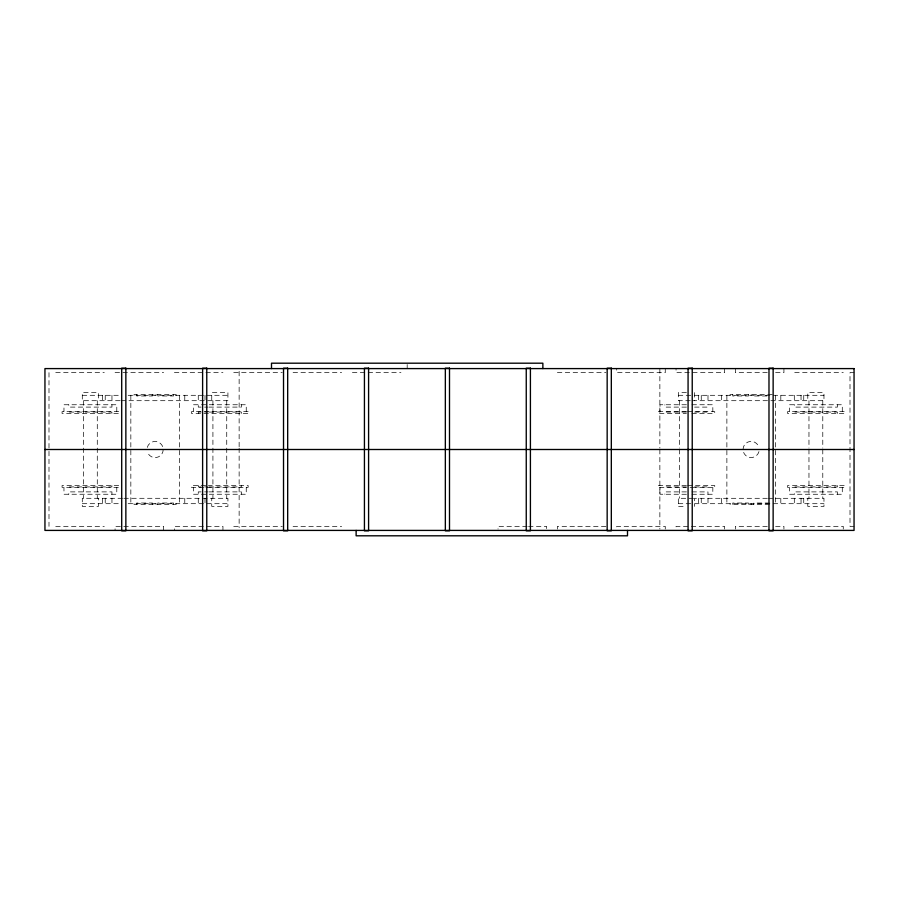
<?xml version="1.0" encoding="UTF-8"?>
<svg xmlns="http://www.w3.org/2000/svg" width="899" height="899" viewBox="0 0 899 899"><rect width="100%" height="100%" fill="white"/><g stroke="black" fill="none" stroke-linecap="round" stroke-linejoin="round"><path stroke-width="0.67" stroke-dasharray="4.5 3.37" d="M55.738 372.636L104.284 372.636M115.072 372.636L163.618 372.636M174.406 372.636L222.952 372.636M233.74 372.636L282.286 372.636M293.074 372.636L341.62 372.636M352.408 372.636L400.954 372.636M557.38 372.636L605.926 372.636M767.285 372.636L735.382 372.636L735.382 368.59M775.601 372.636L783.928 372.636L783.928 368.59M794.716 372.636L843.262 372.636M854.05 372.636L850.005 372.636L850.005 526.365L854.05 526.365M686.42 392.616L678.329 392.616L678.329 400.696L691.297 400.707M772.252 394.639L730.033 394.639L730.033 395.302M82.292 395.302L120.095 395.302M128.141 395.302L227.919 395.302M678.329 395.302L693.725 395.302M694.511 395.302L823.967 395.302M766.937 395.987L753.845 395.987L753.845 394.639M120.05 400.696L82.292 400.696L82.292 392.616L98.474 392.616L98.474 400.696M121.129 400.696L227.919 400.696L227.919 392.616L211.748 392.616L211.748 400.696M692.196 400.696L823.967 400.696L823.967 392.616L807.785 392.616L807.785 400.696M686.42 404.752L660.001 404.752L660.001 411.663M691.994 404.752L712.828 404.752L712.828 411.663M201.162 407.101L198.274 407.101L198.274 404.752M204.59 407.101L207.939 407.101M209.051 407.101L241.393 407.101L241.393 404.752M686.42 407.112L664.855 407.112L664.855 404.752M694.59 407.112L707.974 407.112L707.974 404.752M686.42 411.663L658.102 411.663L658.102 413.428L686.42 413.428M687.634 411.663L714.739 411.663L714.739 413.428L690.084 413.428M201.196 412.079L198.319 412.079L198.319 413.428M204.624 412.079L207.961 412.079M209.074 412.079L241.348 412.079L241.348 413.428M686.42 412.079L664.9 412.079L664.9 413.428M694.579 412.079L707.929 412.079L707.929 413.428M205.669 485.572L191.509 485.572L191.509 487.337L248.146 487.337L248.146 485.572L208.411 485.572M686.42 485.572L658.102 485.572L658.102 487.348L686.42 487.348M687.634 485.572L714.739 485.572L714.739 487.348L694.522 487.348M201.196 486.921L198.319 486.921L198.319 485.572M204.624 486.921L207.961 486.921M209.074 486.921L241.348 486.921L241.348 485.572M686.42 486.921L664.9 486.921L664.9 485.572M694.579 486.921L707.929 486.921L707.929 485.572M690.084 487.348L693.747 487.348M201.162 491.888L198.274 491.888L198.274 494.248M204.59 491.888L207.939 491.888M209.051 491.888L241.393 491.888L241.393 494.248M686.42 491.899L664.855 491.899L664.855 494.248M691.994 491.899L707.974 491.899L707.974 494.259M686.42 494.259L660.001 494.248L660.001 487.348M691.994 494.259L712.828 494.259L712.828 487.348M122.511 498.293L82.292 498.293L82.292 506.384L98.474 506.384L98.474 498.293M123.893 498.293L227.919 498.304L227.919 506.384L211.748 506.384L211.748 498.293M693.579 498.304L678.329 498.304L678.329 506.384L686.42 506.384M767.33 498.304L694.511 498.304L694.511 506.384M768.476 498.304L772.646 498.304M775.421 498.304L823.967 498.304L823.967 506.384L807.785 506.384L807.785 498.304M769.555 503.013L753.845 503.013L753.845 504.373M82.292 503.687L120.095 503.687M128.141 503.687L227.919 503.687M678.329 503.698L693.725 503.698M694.511 503.698L823.967 503.698M769.611 504.373L730.033 504.373L730.033 503.698M55.738 526.365L104.284 526.365M233.74 526.365L282.286 526.365M293.074 526.365L341.62 526.365M527.174 526.365L498.046 526.365L498.046 529.062M528.556 526.365L546.592 526.365L546.592 529.062M605.926 526.365L557.38 526.365L557.38 529.062M767.285 526.365L735.382 526.365L735.382 529.062M775.601 526.365L783.928 526.365L783.928 529.062M843.262 529.062L843.262 526.365L794.716 526.365L794.716 529.062M842.284 411.663L842.284 404.752L789.457 404.752L789.457 411.663M842.284 487.348L842.284 494.259L789.457 494.259L789.457 487.348M837.43 404.752L837.43 407.112L794.311 407.112L794.311 404.752M837.385 413.428L837.385 412.079L794.356 412.079L794.356 413.428M837.385 485.572L837.385 486.921L794.356 486.921L794.356 485.572M837.43 494.259L837.43 491.899L794.311 491.899L794.311 494.259M822.787 400.707L822.787 448.107M822.787 449.5L822.787 498.304M808.965 400.707L808.965 448.107M808.965 449.5L808.965 498.304M803.74 395.302L803.74 400.696M803.74 498.304L803.74 503.698M801.043 395.302L801.043 400.696M801.043 498.304L801.043 503.698M794.3 395.302L794.3 400.696M794.3 498.304L794.3 503.698M780.815 395.302L780.815 400.696M780.815 498.304L780.815 503.698M775.421 395.302L775.421 503.698M751.148 394.639L751.148 395.302M751.148 503.698L751.148 504.373M748.451 394.639L748.451 395.987L732.73 395.987L732.73 394.639M748.451 504.373L748.451 503.013L732.73 503.013L732.73 504.373M726.875 395.302L726.875 503.698M724.594 368.59L724.594 372.636L676.048 372.636L676.048 368.59M724.594 529.062L724.594 526.365L676.048 526.365L676.048 529.062M721.481 395.302L721.481 400.696M721.481 498.304L721.481 503.698M707.996 395.302L707.996 400.696M707.996 498.304L707.996 503.698M701.254 395.302L701.254 400.696M701.254 498.304L701.254 503.698M698.557 395.302L698.557 400.696M698.557 498.304L698.557 503.698M694.511 392.616L694.511 400.696M679.509 400.707L679.509 448.107M679.509 449.5L679.509 498.304M665.26 368.59L665.26 372.636L616.714 372.636L616.714 368.59M665.26 529.062L665.26 526.365L616.714 526.365L616.714 529.062M659.866 368.59L659.866 448.107M659.866 449.5L659.866 529.062M407.18 364.544L407.18 368.59M246.247 411.652L246.247 404.752L193.42 404.752L193.42 411.652M246.247 487.337L246.247 494.248L193.42 494.248L193.42 487.337M239.134 371.377L239.134 446.713M239.134 448.107L239.134 527.623M226.739 400.696L226.739 446.713M226.739 448.107L226.739 498.304M222.952 530.41L222.952 526.365L174.406 526.365L174.406 530.41M212.917 400.696L212.917 446.713M212.917 448.107L212.917 498.293M205.006 395.302L205.006 400.696M205.006 498.293L205.006 503.687M198.263 395.302L198.263 400.696M198.263 498.293L198.263 503.687M184.778 395.302L184.778 400.696M184.778 498.293L184.778 503.687M179.384 395.302L179.384 503.687M176.215 395.302L176.215 394.627L133.996 394.627L133.996 395.302M176.215 503.687L176.215 504.361L133.996 504.361L133.996 503.687M173.518 394.627L173.518 395.976L157.808 395.976L157.808 394.627M173.518 504.361L173.518 503.013L157.808 503.013L157.808 504.361M163.618 530.41L163.618 526.365L115.072 526.365L115.072 530.41M155.111 394.627L155.111 395.302M155.111 503.687L155.111 504.361M152.414 394.627L152.414 395.976L136.693 395.976L136.693 394.627M152.414 504.361L152.414 503.013L136.693 503.013L136.693 504.361M130.838 395.302L130.838 503.687M116.791 411.652L116.791 404.752L63.964 404.752L63.964 411.652M116.791 487.337L116.791 494.248L63.964 494.248L63.964 487.337M111.959 395.302L111.959 400.696M111.937 404.752L111.937 407.101L68.818 407.101L68.818 404.752M111.937 494.248L111.937 491.888L68.818 491.888L68.818 494.248M111.959 498.293L111.959 503.687M111.892 413.428L111.892 412.079L68.863 412.079L68.863 413.428M111.892 485.572L111.892 486.921L68.863 486.921L68.863 485.572M105.217 395.302L105.217 400.696M105.217 498.293L105.217 503.687M102.52 395.302L102.52 400.696M102.52 498.293L102.52 503.687M97.283 400.696L97.283 446.713M97.283 448.107L97.283 498.293M83.461 400.696L83.461 446.713M83.461 448.107L83.461 498.293M48.995 372.636L48.995 526.365M163.202 449.5A8.091 8.091 0 0 1 147.29 451.59M147.29 447.41A8.091 8.091 0 0 1 162.921 447.41M758.958 451.59A8.091 8.091 0 0 1 743.327 451.59M743.046 449.5A8.091 8.091 0 0 1 758.958 447.41M118.69 411.652L62.065 411.652L62.065 413.428L118.69 413.428L118.69 411.652M248.146 411.652L191.509 411.652L191.509 413.428L248.146 413.428L248.146 411.652M844.195 411.663L787.558 411.663L787.558 413.428L844.195 413.428L844.195 411.663M118.69 485.572L62.065 485.572L62.065 487.337L118.69 487.337L118.69 485.572M844.195 485.572L787.558 485.572L787.558 487.348L844.195 487.348L844.195 485.572"/><path stroke-width="1.35" d="M44.95 449.5L202.275 449.5M202.612 449.5L606.825 449.5M607.162 449.5L854.05 449.5M627.502 530.41L627.502 535.804L356.128 535.804L356.128 530.41M542.872 368.59L542.872 363.196L271.498 363.196L271.498 368.59M125.86 368.174L121.702 368.174L121.702 530.826L125.86 530.826L125.86 368.174M206.77 368.174L202.612 368.174L202.612 530.826L206.77 530.826L206.77 368.174M287.68 368.174L283.522 368.174L283.522 530.826L287.68 530.826L287.68 368.174M368.59 368.174L364.432 368.174L364.432 530.826L368.59 530.826L368.59 368.174M449.5 368.174L445.342 368.174L445.342 530.826L449.5 530.826L449.5 368.174M530.41 368.174L526.252 368.174L526.252 530.826L530.41 530.826L530.41 368.174M611.32 368.174L607.162 368.174L607.162 530.826L611.32 530.826L611.32 368.174M692.23 368.174L688.072 368.174L688.072 530.826L692.23 530.826L692.23 368.174M773.14 368.174L768.982 368.174L768.982 530.826L773.14 530.826L773.14 368.174M854.05 368.59L44.95 368.59L44.95 530.41L854.05 530.41L854.05 368.59"/></g></svg>
